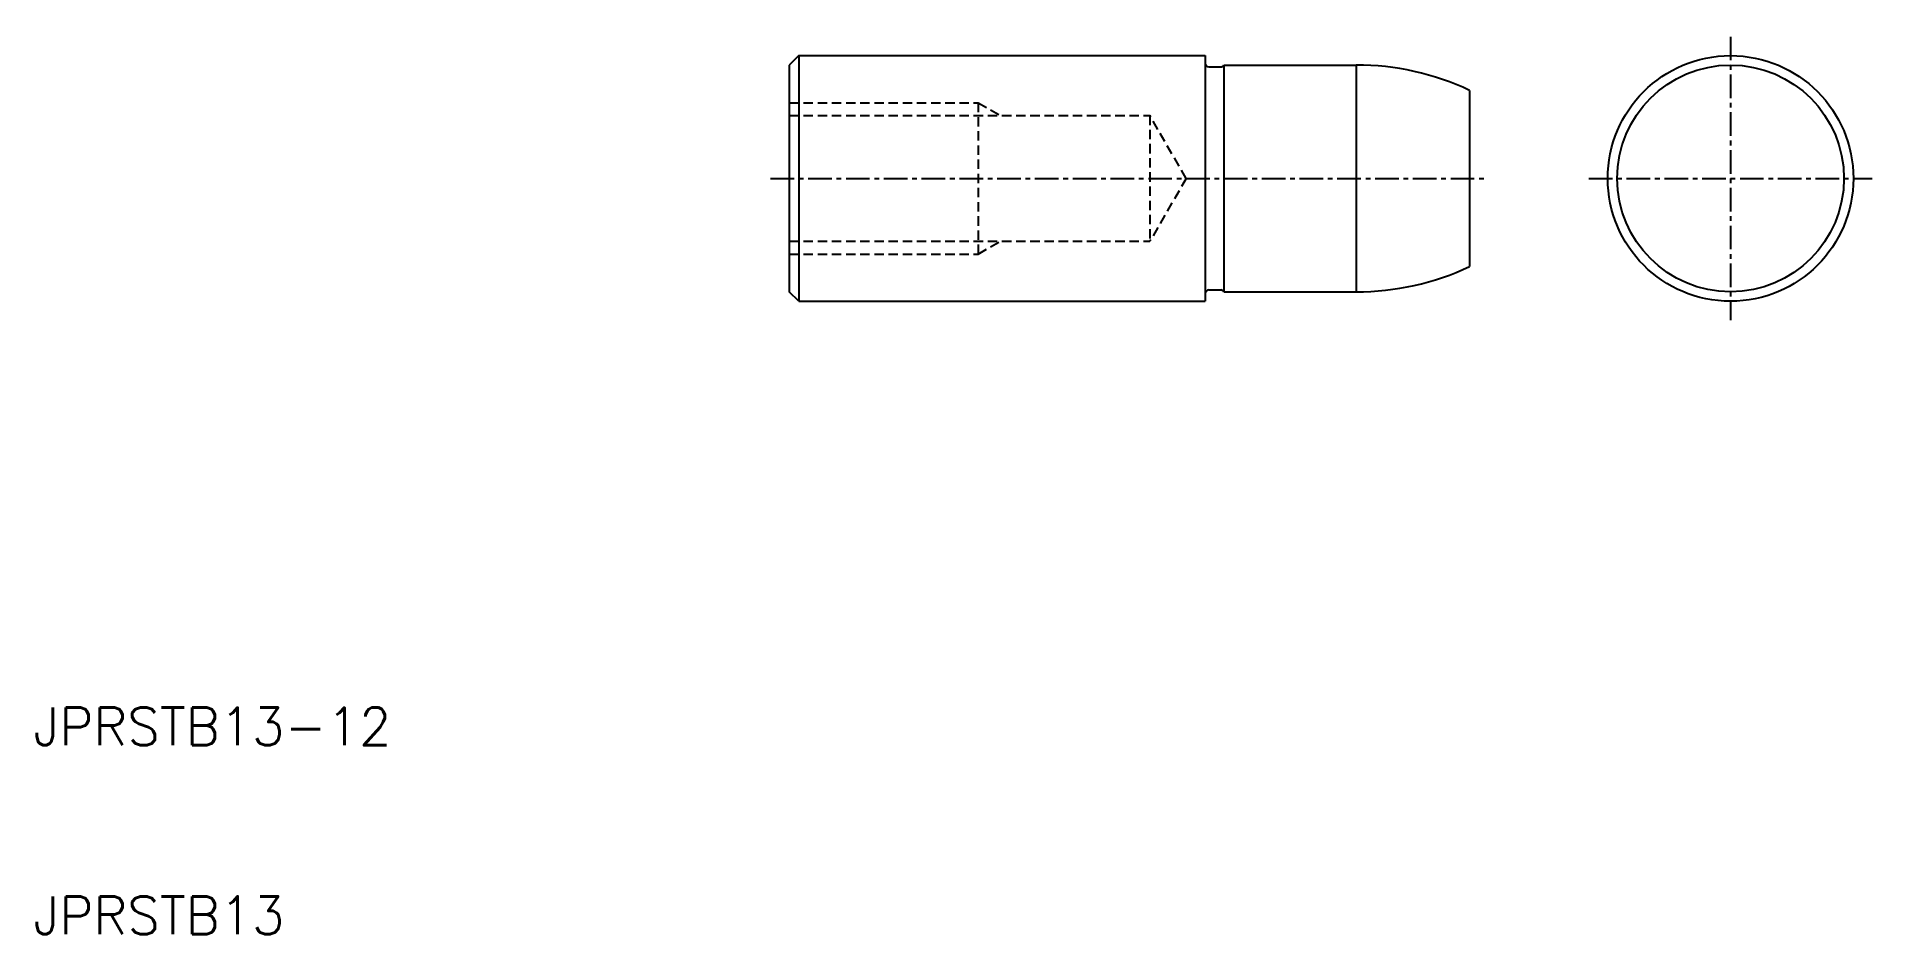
# Model space of a CAD drawing. Extents: x 10.2 to 107.3, y 10 to 57.5.
import ezdxf

# ---------------------------------------------------------------- set-up
doc = ezdxf.new("R2010")
doc.units = 0
doc.linetypes.add('CENTER', pattern=[2, 1.25, -0.25, 0.25, -0.25])
doc.linetypes.add('DASHED', pattern=[0.75, 0.5, -0.25])
doc.layers.get('0').update_dxf_attribs({"linetype": 'CONTINUOUS'})
doc.layers.add('CENTER', color=1, linetype='CENTER')
doc.styles.get("Standard").update_dxf_attribs({"font": 'txt.shx'})

msp = doc.modelspace()

# ---------------------------------------------------------------- linework, layer by layer
at = {"color": 7, "linetype": 'CONTINUOUS'}
for p, q in [((50.5, 56.5), (50, 56)), ((50.5, 56.5), (72, 56.5)), ((50.5, 56.5), (50.5, 43.5)), ((72, 56.5), (72, 43.5)), ((50, 56), (50, 44)), ((72.2, 55.9), (72.827, 55.9)), ((73, 56), (80, 56)), ((73, 56), (73, 44)), ((80, 56), (80, 44)), ((86, 54.66), (86, 45.34)), ((50.5, 43.5), (50, 44)), ((72.2, 44.1), (72.827, 44.1)), ((73, 44), (80, 44)), ((50.5, 43.5), (72, 43.5))]:
    msp.add_line(p, q, dxfattribs=at)
at = {"color": 3, "linetype": 'DASHED'}
for p, q in [((50, 54), (60, 54)), ((60, 54), (60, 46)), ((60, 54), (61.172, 53.323)), ((50, 53.323), (69.081, 53.323)), ((71, 50), (69.081, 53.323)), ((69.081, 53.323), (69.081, 46.676)), ((71, 50), (69.081, 46.676)), ((50, 46.676), (69.081, 46.676)), ((60, 46), (61.172, 46.676)), ((50, 46), (60, 46))]:
    msp.add_line(p, q, dxfattribs=at)
at = {"color": 7, "linetype": 'CONTINUOUS'}
for radius in [6.5, 6]:
    msp.add_circle((99.81, 50), radius, dxfattribs=at)
for centre, radius, start, end in [((72.2, 56.1), 0.2, 180, 270), ((72.827, 56.1), 0.2, 270, 330), ((80.016, 41.965), 14.035, 64.76194, 90.06376), ((80.016, 58.035), 14.035, 269.93624, 295.23806), ((72.2, 43.9), 0.2, 90, 180), ((72.827, 43.9), 0.2, 30, 90)]:
    msp.add_arc(centre, radius, start, end, dxfattribs=at)
at = {"layer": 'CENTER', "color": 1, "linetype": 'CENTER'}
for p, q in [((99.81, 57.5), (99.81, 42.5)), ((49, 50), (87, 50)), ((92.31, 50), (107.31, 50))]:
    msp.add_line(p, q, dxfattribs=at)

# ---------------------------------------------------------------- texts
at = {"color": 7, "linetype": 'CONTINUOUS'}
for s, p in [('JPRSTB13-12', (10, 20)), ('JPRSTB13', (10, 10))]:
    msp.add_text(s, height=2, dxfattribs=at).set_placement(p)

doc.saveas('drawing.dxf')
